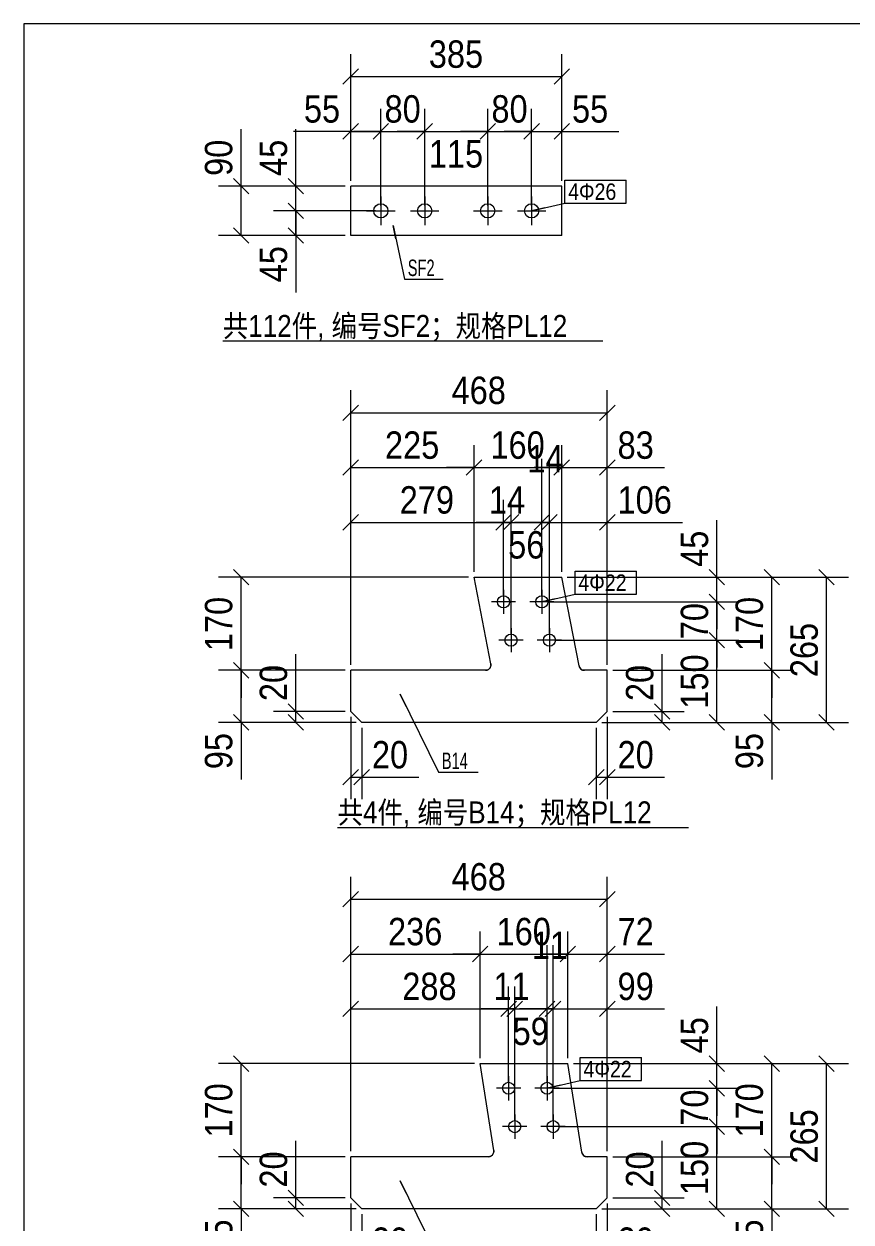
# Model space of a CAD drawing. Header units: inches. Extents: x 0 to 1938, y -2180 to 0.
# Drawn here: x 655 to 805.9, y -218.6 to 0 of the extents above; entities that cross this region are included whole.
import ezdxf

# ---------------------------------------------------------------- set-up
doc = ezdxf.new("R2010")
doc.units = ezdxf.units.IN
doc.header["$MEASUREMENT"] = 0
doc.linetypes.add('XKITLINE00', pattern=[0])
doc.linetypes.add('XKITLINE01', pattern=[4, 1, -1, 1, -1])
for name, color, linetype, lineweight in [('Bolt', 7, 'Continuous', 0), ('BoltMark', 3, 'Continuous', 0), ('DrawingSheet', 5, 'Continuous', 0), ('OtherObjectType', 1, 'Continuous', 0), ('Part', 2, 'Continuous', 0), ('PartMark', 3, 'Continuous', 0), ('Z-DIMENSIONS', 1, 'Continuous', 0)]:
    doc.layers.add(name, color=color, linetype=linetype, lineweight=lineweight)
doc.styles.add('Arial Narrow', font='ARIAL.TTF')
doc.styles.add('romsim', font='ARIAL.TTF')
doc.styles.add('宋体', font='ARIAL.TTF')

# ---------------------------------------------------------------- blocks, each defined once
blk = doc.blocks.new('*A824')
at = {"layer": 'Part', "color": 2, "linetype": 'XKITLINE00', "lineweight": 0}
for p, q in [((64.6, 386.4), (64.6, 395.4)), ((103.1, 395.4), (64.6, 395.4)), ((103.1, 386.4), (103.1, 395.4)), ((103.1, 386.4), (64.6, 386.4))]:
    blk.add_line(p, q, dxfattribs=at)
blk = doc.blocks.new('*A825')
at = {"layer": 'Bolt', "color": 2, "linetype": 'XKITLINE00', "lineweight": 0}
for p, q in [((89.6, 393.5), (89.6, 388.3)), ((97.6, 393.5), (97.6, 388.3)), ((87, 390.9), (92.2, 390.9)), ((95, 390.9), (100.2, 390.9))]:
    blk.add_line(p, q, dxfattribs=at)
for centre in [(89.6, 390.9), (97.6, 390.9)]:
    blk.add_circle(centre, 1.3, dxfattribs=at)
blk = doc.blocks.new('*A826')
at = {"layer": 'Bolt', "color": 2, "linetype": 'XKITLINE00', "lineweight": 0}
for p, q in [((70.1, 393.5), (70.1, 388.3)), ((78.1, 393.5), (78.1, 388.3)), ((67.5, 390.9), (72.7, 390.9)), ((75.5, 390.9), (80.7, 390.9))]:
    blk.add_line(p, q, dxfattribs=at)
for centre in [(70.1, 390.9), (78.1, 390.9)]:
    blk.add_circle(centre, 1.3, dxfattribs=at)
blk = doc.blocks.new('*A827')
at = {"layer": 'Part', "color": 2, "linetype": 'XKITLINE00', "lineweight": 0}
for p, q in [((90.18, 308.24), (87.09, 324.05)), ((87.09, 324.05), (103.09, 324.05)), ((106.25, 307.86), (103.09, 324.05)), ((64.6, 299.55), (64.6, 307.05)), ((89.2, 307.05), (64.6, 307.05)), ((89.49, 307.09), (89.2, 307.05)), ((90.18, 308.24), (90.19, 307.95)), ((106.34, 307.6), (106.25, 307.86)), ((107.23, 307.05), (106.96, 307.09)), ((111.4, 307.05), (107.23, 307.05)), ((111.4, 299.55), (111.4, 307.05)), ((66.6, 297.55), (64.6, 299.55)), ((111.4, 299.55), (109.4, 297.55)), ((109.4, 297.55), (66.6, 297.55))]:
    blk.add_line(p, q, dxfattribs=at)
at = {"layer": 'Part', "color": 6, "linetype": 'XKITLINE01', "lineweight": 0}
for p, q in [((89.2, 307.05), (89.49, 307.09)), ((90.19, 307.95), (90.18, 308.24)), ((106.25, 307.86), (106.34, 307.6)), ((106.96, 307.09), (107.23, 307.05))]:
    blk.add_line(p, q, dxfattribs=at)
at = {"layer": 'Part', "color": 2, "linetype": 'XKITLINE00', "lineweight": 0}
for centre, start, end in [((89.2, 308.05), 286.8406, 354.2032), ((107.23, 308.05), 206.8351, 254.2088)]:
    blk.add_arc(centre, 1, start, end, dxfattribs=at)
at = {"layer": 'Part', "color": 6, "linetype": 'XKITLINE01', "lineweight": 0}
for centre, start, end in [((89.2, 308.05), 286.8406, 354.2032), ((107.23, 308.05), 206.8351, 254.2088)]:
    blk.add_arc(centre, 1, start, end, dxfattribs=at)
blk = doc.blocks.new('*A828')
at = {"layer": 'Bolt', "color": 2, "linetype": 'XKITLINE00', "lineweight": 0}
for p, q in [((92.47, 321.75), (92.47, 317.35)), ((99.47, 321.75), (99.47, 317.35)), ((94.67, 319.55), (90.27, 319.55)), ((101.67, 319.55), (97.27, 319.55)), ((93.84, 314.75), (93.84, 310.35)), ((100.84, 314.75), (100.84, 310.35)), ((96.04, 312.55), (91.64, 312.55)), ((103.04, 312.55), (98.64, 312.55))]:
    blk.add_line(p, q, dxfattribs=at)
for centre in [(92.47, 319.55), (99.47, 319.55), (93.84, 312.55), (100.84, 312.55)]:
    blk.add_circle(centre, 1.1, dxfattribs=at)
blk = doc.blocks.new('*A829')
at = {"layer": 'Part', "color": 2, "linetype": 'XKITLINE00', "lineweight": 0}
for p, q in [((90.68, 219.44), (88.21, 235.28)), ((88.21, 235.28), (104.21, 235.28)), ((106.73, 219.13), (104.21, 235.28)), ((90.68, 219.44), (90.69, 219.15)), ((106.81, 218.86), (106.73, 219.13)), ((64.6, 210.78), (64.6, 218.28)), ((89.7, 218.28), (64.6, 218.28)), ((89.98, 218.33), (89.7, 218.28)), ((107.72, 218.28), (107.44, 218.32)), ((111.4, 218.28), (107.72, 218.28)), ((111.4, 210.78), (111.4, 218.28)), ((66.6, 208.78), (64.6, 210.78)), ((111.4, 210.78), (109.4, 208.78)), ((109.4, 208.78), (66.6, 208.78))]:
    blk.add_line(p, q, dxfattribs=at)
at = {"layer": 'Part', "color": 6, "linetype": 'XKITLINE01', "lineweight": 0}
for p, q in [((90.69, 219.15), (90.68, 219.44)), ((106.73, 219.13), (106.81, 218.86)), ((89.7, 218.28), (89.98, 218.33)), ((107.44, 218.32), (107.72, 218.28))]:
    blk.add_line(p, q, dxfattribs=at)
at = {"layer": 'Part', "color": 2, "linetype": 'XKITLINE00', "lineweight": 0}
for centre, start, end in [((89.7, 219.28), 286.4796, 352.398), ((107.72, 219.28), 205.1021, 253.7755)]:
    blk.add_arc(centre, 1, start, end, dxfattribs=at)
at = {"layer": 'Part', "color": 6, "linetype": 'XKITLINE01', "lineweight": 0}
for centre, start, end in [((89.7, 219.28), 286.4796, 352.398), ((107.72, 219.28), 205.1021, 253.7755)]:
    blk.add_arc(centre, 1, start, end, dxfattribs=at)
blk = doc.blocks.new('*A830')
at = {"layer": 'Bolt', "color": 2, "linetype": 'XKITLINE00', "lineweight": 0}
for p, q in [((93.41, 232.98), (93.41, 228.58)), ((100.41, 232.98), (100.41, 228.58)), ((95.61, 230.78), (91.21, 230.78)), ((102.61, 230.78), (98.21, 230.78)), ((94.51, 225.98), (94.51, 221.58)), ((101.51, 225.98), (101.51, 221.58)), ((96.71, 223.78), (92.31, 223.78)), ((103.71, 223.78), (99.31, 223.78))]:
    blk.add_line(p, q, dxfattribs=at)
for centre in [(93.41, 230.78), (100.41, 230.78), (94.51, 223.78), (101.51, 223.78)]:
    blk.add_circle(centre, 1.1, dxfattribs=at)
blk = doc.blocks.new('*A864')
at = {"layer": 'DrawingSheet', "color": 5, "linetype": 'XKITLINE00', "lineweight": 0}
for p, q in [((635, 425), (5, 425)), ((5, 425), (5, 5))]:
    blk.add_line(p, q, dxfattribs=at)
blk = doc.blocks.new('*A867')
at = {"layer": 'OtherObjectType', "color": 6, "linetype": 'XKITLINE00', "lineweight": 0}
blk.add_line((41.27, 367.15), (110.59, 367.15), dxfattribs=at)
at = {"layer": 'OtherObjectType', "color": 3, "style": '宋体', "width": 0.85}
blk.add_text('共112件, 编号SF2；规格PL12', height=4, dxfattribs=at).set_placement((41.27, 367.9))
blk = doc.blocks.new('*A868')
at = {"layer": 'Z-DIMENSIONS', "color": 4, "linetype": 'XKITLINE00', "lineweight": 0}
for p, q in [((97.6, 391.9), (97.6, 409.5)), ((103.1, 396.4), (103.1, 409.5)), ((99.01, 406.81), (96.19, 403.99)), ((104.51, 406.81), (101.69, 403.99)), ((97.6, 405.4), (92.6, 405.4)), ((97.6, 405.4), (103.1, 405.4)), ((103.1, 405.4), (113.52, 405.4)), ((103.1, 405.4), (113.52, 405.4))]:
    blk.add_line(p, q, dxfattribs=at)
at = {"layer": 'Z-DIMENSIONS', "color": 7}
for p in [(97.6, 405.4), (103.1, 405.4)]:
    blk.add_point(p, dxfattribs=at)
at = {"layer": 'Z-DIMENSIONS', "color": 7, "style": 'Arial Narrow', "width": 0.85}
blk.add_text('55', height=5, dxfattribs=at).set_placement((104.97, 407))
blk = doc.blocks.new('*A869')
at = {"layer": 'Z-DIMENSIONS', "color": 4, "linetype": 'XKITLINE00', "lineweight": 0}
for p, q in [((89.6, 391.9), (89.6, 409.5)), ((97.6, 391.9), (97.6, 409.5)), ((91.01, 406.81), (88.19, 403.99)), ((99.01, 406.81), (96.19, 403.99)), ((89.6, 405.4), (84.6, 405.4)), ((89.6, 405.4), (97.6, 405.4)), ((97.6, 405.4), (102.6, 405.4))]:
    blk.add_line(p, q, dxfattribs=at)
at = {"layer": 'Z-DIMENSIONS', "color": 7}
for p in [(89.6, 405.4), (97.6, 405.4)]:
    blk.add_point(p, dxfattribs=at)
at = {"layer": 'Z-DIMENSIONS', "color": 7, "style": 'Arial Narrow', "width": 0.85}
blk.add_text('80', height=5, dxfattribs=at).set_placement((90.27, 407))
blk = doc.blocks.new('*A870')
at = {"layer": 'Z-DIMENSIONS', "color": 4, "linetype": 'XKITLINE00', "lineweight": 0}
for p, q in [((78.1, 391.9), (78.1, 409.4)), ((89.6, 391.9), (89.6, 409.4)), ((79.51, 406.81), (76.69, 403.99)), ((91.01, 406.81), (88.19, 403.99)), ((78.1, 405.4), (73.1, 405.4)), ((78.1, 405.4), (89.6, 405.4)), ((89.6, 405.4), (94.6, 405.4))]:
    blk.add_line(p, q, dxfattribs=at)
at = {"layer": 'Z-DIMENSIONS', "color": 7}
for p in [(78.1, 405.4), (89.6, 405.4)]:
    blk.add_point(p, dxfattribs=at)
at = {"layer": 'Z-DIMENSIONS', "color": 7, "style": 'Arial Narrow', "width": 0.85}
blk.add_text('115', height=5, dxfattribs=at).set_placement((78.85, 398.8))
blk = doc.blocks.new('*A871')
at = {"layer": 'Z-DIMENSIONS', "color": 4, "linetype": 'XKITLINE00', "lineweight": 0}
for p, q in [((70.1, 391.9), (70.1, 409.5)), ((78.1, 391.9), (78.1, 409.5)), ((71.51, 406.81), (68.69, 403.99)), ((79.51, 406.81), (76.69, 403.99)), ((70.1, 405.4), (65.1, 405.4)), ((70.1, 405.4), (78.1, 405.4)), ((78.1, 405.4), (83.1, 405.4))]:
    blk.add_line(p, q, dxfattribs=at)
at = {"layer": 'Z-DIMENSIONS', "color": 7}
for p in [(70.1, 405.4), (78.1, 405.4)]:
    blk.add_point(p, dxfattribs=at)
at = {"layer": 'Z-DIMENSIONS', "color": 7, "style": 'Arial Narrow', "width": 0.85}
blk.add_text('80', height=5, dxfattribs=at).set_placement((70.77, 407))
blk = doc.blocks.new('*A872')
at = {"layer": 'Z-DIMENSIONS', "color": 4, "linetype": 'XKITLINE00', "lineweight": 0}
for p, q in [((64.6, 396.4), (64.6, 409.5)), ((70.1, 391.9), (70.1, 409.5)), ((66.01, 406.81), (63.19, 403.99)), ((71.51, 406.81), (68.69, 403.99)), ((64.6, 405.4), (54.18, 405.4)), ((64.6, 405.4), (54.18, 405.4)), ((64.6, 405.4), (70.1, 405.4)), ((70.1, 405.4), (75.1, 405.4))]:
    blk.add_line(p, q, dxfattribs=at)
at = {"layer": 'Z-DIMENSIONS', "color": 7}
for p in [(64.6, 405.4), (70.1, 405.4)]:
    blk.add_point(p, dxfattribs=at)
at = {"layer": 'Z-DIMENSIONS', "color": 7, "style": 'Arial Narrow', "width": 0.85}
blk.add_text('55', height=5, dxfattribs=at).set_placement((56.06, 407))
blk = doc.blocks.new('*A873')
at = {"layer": 'Z-DIMENSIONS', "color": 4, "linetype": 'XKITLINE00', "lineweight": 0}
for p, q in [((54.6, 395.4), (54.6, 405.82)), ((54.6, 395.4), (54.6, 405.82)), ((53.19, 396.81), (56.01, 393.99)), ((63.6, 395.4), (50.5, 395.4)), ((54.6, 390.9), (54.6, 395.4)), ((53.19, 392.31), (56.01, 389.49)), ((69.1, 390.9), (50.5, 390.9)), ((54.6, 390.9), (54.6, 385.9))]:
    blk.add_line(p, q, dxfattribs=at)
at = {"layer": 'Z-DIMENSIONS', "color": 7}
for p in [(54.6, 395.4), (54.6, 390.9)]:
    blk.add_point(p, dxfattribs=at)
at = {"layer": 'Z-DIMENSIONS', "color": 7, "style": 'Arial Narrow', "width": 0.85}
blk.add_text('45', height=5, rotation=90.0002, dxfattribs=at).set_placement((53, 397.27))
blk = doc.blocks.new('*A874')
at = {"layer": 'Z-DIMENSIONS', "color": 4, "linetype": 'XKITLINE00', "lineweight": 0}
for p, q in [((54.6, 390.9), (54.6, 395.9)), ((53.19, 392.31), (56.01, 389.49)), ((69.1, 390.9), (50.5, 390.9)), ((54.6, 386.4), (54.6, 390.9)), ((53.19, 387.81), (56.01, 384.99)), ((63.6, 386.4), (50.5, 386.4)), ((54.6, 386.4), (54.6, 375.98)), ((54.6, 386.4), (54.6, 375.98))]:
    blk.add_line(p, q, dxfattribs=at)
at = {"layer": 'Z-DIMENSIONS', "color": 7}
for p in [(54.6, 390.9), (54.6, 386.4)]:
    blk.add_point(p, dxfattribs=at)
at = {"layer": 'Z-DIMENSIONS', "color": 7, "style": 'Arial Narrow', "width": 0.85}
blk.add_text('45', height=5, rotation=90.0002, dxfattribs=at).set_placement((53, 377.86))
blk = doc.blocks.new('*A875')
at = {"layer": 'Z-DIMENSIONS', "color": 4, "linetype": 'XKITLINE00', "lineweight": 0}
for p, q in [((64.6, 396.4), (64.6, 419.5)), ((103.1, 396.4), (103.1, 419.5)), ((66.01, 416.81), (63.19, 413.99)), ((64.6, 415.4), (103.1, 415.4)), ((104.51, 416.81), (101.69, 413.99))]:
    blk.add_line(p, q, dxfattribs=at)
at = {"layer": 'Z-DIMENSIONS', "color": 7}
for p in [(64.6, 415.4), (103.1, 415.4)]:
    blk.add_point(p, dxfattribs=at)
at = {"layer": 'Z-DIMENSIONS', "color": 7, "style": 'Arial Narrow', "width": 0.85}
blk.add_text('385', height=5, dxfattribs=at).set_placement((78.85, 417))
blk = doc.blocks.new('*A876')
at = {"layer": 'Z-DIMENSIONS', "color": 4, "linetype": 'XKITLINE00', "lineweight": 0}
for p, q in [((44.6, 395.4), (44.6, 405.82)), ((44.6, 395.4), (44.6, 405.82)), ((43.19, 396.81), (46.01, 393.99)), ((63.6, 395.4), (40.5, 395.4)), ((44.6, 386.4), (44.6, 395.4)), ((43.19, 387.81), (46.01, 384.99)), ((63.6, 386.4), (40.5, 386.4))]:
    blk.add_line(p, q, dxfattribs=at)
at = {"layer": 'Z-DIMENSIONS', "color": 7}
for p in [(44.6, 395.4), (44.6, 386.4)]:
    blk.add_point(p, dxfattribs=at)
at = {"layer": 'Z-DIMENSIONS', "color": 7, "style": 'Arial Narrow', "width": 0.85}
blk.add_text('90', height=5, rotation=90.0002, dxfattribs=at).set_placement((43, 397.27))
blk = doc.blocks.new('*A877')
at = {"layer": 'PartMark', "color": 4, "linetype": 'XKITLINE00', "lineweight": 0}
for p, q in [((72.33, 388.23), (74.4, 378.4)), ((72.84, 385.78), (72.33, 388.23)), ((74.4, 378.4), (81.44, 378.4))]:
    blk.add_line(p, q, dxfattribs=at)
at = {"layer": 'PartMark', "color": 4, "style": 'romsim', "width": 0.6375}
blk.add_text('SF2', height=3, dxfattribs=at).set_placement((75, 379))
blk = doc.blocks.new('*A878')
at = {"layer": 'BoltMark', "color": 1, "linetype": 'XKITLINE00', "lineweight": 0}
for p, q in [((103.66, 396.5), (114.86, 396.5)), ((103.66, 392.3), (103.66, 396.5)), ((114.86, 392.3), (114.86, 396.5)), ((97.6, 390.9), (103.66, 392.3)), ((100.04, 391.46), (97.6, 390.9)), ((103.66, 392.3), (114.86, 392.3))]:
    blk.add_line(p, q, dxfattribs=at)
at = {"layer": 'BoltMark', "color": 4, "style": '宋体', "width": 0.85}
blk.add_text('4Φ26', height=3, dxfattribs=at).set_placement((104.26, 392.9))
blk = doc.blocks.new('*A879')
at = {"layer": 'OtherObjectType', "color": 6, "linetype": 'XKITLINE00', "lineweight": 0}
blk.add_line((62.21, 278.38), (126.19, 278.38), dxfattribs=at)
at = {"layer": 'OtherObjectType', "color": 3, "style": '宋体', "width": 0.85}
blk.add_text('共4件, 编号B14；规格PL12', height=4, dxfattribs=at).set_placement((62.21, 279.13))
blk = doc.blocks.new('*A880')
at = {"layer": 'Z-DIMENSIONS', "color": 4, "linetype": 'XKITLINE00', "lineweight": 0}
for p, q in [((64.6, 298.55), (64.6, 283.55)), ((66.6, 296.55), (66.6, 283.55)), ((66.01, 288.96), (63.19, 286.14)), ((68.01, 288.96), (65.19, 286.14)), ((64.6, 287.55), (66.6, 287.55)), ((66.6, 287.55), (77.02, 287.55)), ((66.6, 287.55), (77.02, 287.55))]:
    blk.add_line(p, q, dxfattribs=at)
at = {"layer": 'Z-DIMENSIONS', "color": 7}
for p in [(64.6, 287.55), (66.6, 287.55)]:
    blk.add_point(p, dxfattribs=at)
at = {"layer": 'Z-DIMENSIONS', "color": 7, "style": 'Arial Narrow', "width": 0.85}
blk.add_text('20', height=5, dxfattribs=at).set_placement((68.47, 289.15))
blk = doc.blocks.new('*A881')
at = {"layer": 'Z-DIMENSIONS', "color": 4, "linetype": 'XKITLINE00', "lineweight": 0}
for p, q in [((111.4, 298.55), (111.4, 283.55)), ((109.4, 296.55), (109.4, 283.55)), ((110.81, 288.96), (107.99, 286.14)), ((112.81, 288.96), (109.99, 286.14)), ((109.4, 287.55), (111.4, 287.55)), ((111.4, 287.55), (121.82, 287.55)), ((111.4, 287.55), (121.82, 287.55))]:
    blk.add_line(p, q, dxfattribs=at)
at = {"layer": 'Z-DIMENSIONS', "color": 7}
for p in [(109.4, 287.55), (111.4, 287.55)]:
    blk.add_point(p, dxfattribs=at)
at = {"layer": 'Z-DIMENSIONS', "color": 7, "style": 'Arial Narrow', "width": 0.85}
blk.add_text('20', height=5, dxfattribs=at).set_placement((113.28, 289.15))
blk = doc.blocks.new('*A882')
at = {"layer": 'Z-DIMENSIONS', "color": 4, "linetype": 'XKITLINE00', "lineweight": 0}
for p, q in [((54.6, 299.55), (54.6, 309.97)), ((54.6, 299.55), (54.6, 309.97)), ((63.6, 299.55), (50.5, 299.55)), ((53.19, 300.96), (56.01, 298.14)), ((54.6, 297.55), (54.6, 299.55)), ((65.6, 297.55), (50.5, 297.55)), ((53.19, 298.96), (56.01, 296.14))]:
    blk.add_line(p, q, dxfattribs=at)
at = {"layer": 'Z-DIMENSIONS', "color": 7}
for p in [(54.6, 299.55), (54.6, 297.55)]:
    blk.add_point(p, dxfattribs=at)
at = {"layer": 'Z-DIMENSIONS', "color": 7, "style": 'Arial Narrow', "width": 0.85}
blk.add_text('20', height=5, rotation=90.0002, dxfattribs=at).set_placement((53, 301.43))
blk = doc.blocks.new('*A883')
at = {"layer": 'Z-DIMENSIONS', "color": 4, "linetype": 'XKITLINE00', "lineweight": 0}
for p, q in [((121.4, 299.55), (121.4, 309.97)), ((121.4, 299.55), (121.4, 309.97)), ((112.4, 299.55), (125.4, 299.55)), ((119.99, 300.96), (122.81, 298.14)), ((121.4, 297.55), (121.4, 299.55)), ((110.4, 297.55), (125.4, 297.55)), ((119.99, 298.96), (122.81, 296.14))]:
    blk.add_line(p, q, dxfattribs=at)
at = {"layer": 'Z-DIMENSIONS', "color": 7}
for p in [(121.4, 299.55), (121.4, 297.55)]:
    blk.add_point(p, dxfattribs=at)
at = {"layer": 'Z-DIMENSIONS', "color": 7, "style": 'Arial Narrow', "width": 0.85}
blk.add_text('20', height=5, rotation=90.0002, dxfattribs=at).set_placement((119.8, 301.43))
blk = doc.blocks.new('*A884')
at = {"layer": 'Z-DIMENSIONS', "color": 4, "linetype": 'XKITLINE00', "lineweight": 0}
for p, q in [((100.84, 313.55), (100.84, 338.15)), ((111.4, 308.05), (111.4, 338.15)), ((102.25, 335.46), (99.42, 332.64)), ((112.81, 335.46), (109.99, 332.64)), ((100.84, 334.05), (95.84, 334.05)), ((100.84, 334.05), (111.4, 334.05)), ((111.4, 334.05), (125.15, 334.05)), ((111.4, 334.05), (125.15, 334.05))]:
    blk.add_line(p, q, dxfattribs=at)
at = {"layer": 'Z-DIMENSIONS', "color": 7}
for p in [(100.84, 334.05), (111.4, 334.05)]:
    blk.add_point(p, dxfattribs=at)
at = {"layer": 'Z-DIMENSIONS', "color": 7, "style": 'Arial Narrow', "width": 0.85}
blk.add_text('106', height=5, dxfattribs=at).set_placement((113.28, 335.65))
blk = doc.blocks.new('*A885')
at = {"layer": 'Z-DIMENSIONS', "color": 4, "linetype": 'XKITLINE00', "lineweight": 0}
for p, q in [((99.47, 320.55), (99.47, 345.65)), ((100.84, 313.55), (100.84, 345.65)), ((100.88, 335.46), (98.06, 332.64)), ((102.25, 335.46), (99.42, 332.64)), ((99.47, 334.05), (94.47, 334.05)), ((99.47, 334.05), (100.84, 334.05)), ((100.84, 334.05), (105.84, 334.05))]:
    blk.add_line(p, q, dxfattribs=at)
at = {"layer": 'Z-DIMENSIONS', "color": 7}
for p in [(99.47, 334.05), (100.84, 334.05)]:
    blk.add_point(p, dxfattribs=at)
at = {"layer": 'Z-DIMENSIONS', "color": 7, "style": 'Arial Narrow', "width": 0.85}
blk.add_text('14', height=5, dxfattribs=at).set_placement((96.82, 343.15))
blk = doc.blocks.new('*A886')
at = {"layer": 'Z-DIMENSIONS', "color": 4, "linetype": 'XKITLINE00', "lineweight": 0}
for p, q in [((93.84, 313.55), (93.84, 338.05)), ((99.47, 320.55), (99.47, 338.05)), ((95.25, 335.46), (92.42, 332.64)), ((100.88, 335.46), (98.06, 332.64)), ((93.84, 334.05), (88.84, 334.05)), ((93.84, 334.05), (99.47, 334.05)), ((99.47, 334.05), (104.47, 334.05))]:
    blk.add_line(p, q, dxfattribs=at)
at = {"layer": 'Z-DIMENSIONS', "color": 7}
for p in [(93.84, 334.05), (99.47, 334.05)]:
    blk.add_point(p, dxfattribs=at)
at = {"layer": 'Z-DIMENSIONS', "color": 7, "style": 'Arial Narrow', "width": 0.85}
blk.add_text('56', height=5, dxfattribs=at).set_placement((93.32, 327.45))
blk = doc.blocks.new('*A887')
at = {"layer": 'Z-DIMENSIONS', "color": 4, "linetype": 'XKITLINE00', "lineweight": 0}
for p, q in [((92.47, 320.55), (92.47, 338.15)), ((93.84, 313.55), (93.84, 338.15)), ((93.88, 335.46), (91.06, 332.64)), ((95.25, 335.46), (92.42, 332.64)), ((92.47, 334.05), (87.47, 334.05)), ((92.47, 334.05), (93.84, 334.05)), ((93.84, 334.05), (98.84, 334.05))]:
    blk.add_line(p, q, dxfattribs=at)
at = {"layer": 'Z-DIMENSIONS', "color": 7}
for p in [(92.47, 334.05), (93.84, 334.05)]:
    blk.add_point(p, dxfattribs=at)
at = {"layer": 'Z-DIMENSIONS', "color": 7, "style": 'Arial Narrow', "width": 0.85}
blk.add_text('14', height=5, dxfattribs=at).set_placement((89.82, 335.65))
blk = doc.blocks.new('*A888')
at = {"layer": 'Z-DIMENSIONS', "color": 4, "linetype": 'XKITLINE00', "lineweight": 0}
for p, q in [((64.6, 308.05), (64.6, 338.15)), ((92.47, 320.55), (92.47, 338.15)), ((66.01, 335.46), (63.19, 332.64)), ((93.88, 335.46), (91.06, 332.64)), ((64.6, 334.05), (92.47, 334.05)), ((92.47, 334.05), (97.47, 334.05))]:
    blk.add_line(p, q, dxfattribs=at)
at = {"layer": 'Z-DIMENSIONS', "color": 7}
for p in [(64.6, 334.05), (92.47, 334.05)]:
    blk.add_point(p, dxfattribs=at)
at = {"layer": 'Z-DIMENSIONS', "color": 7, "style": 'Arial Narrow', "width": 0.85}
blk.add_text('279', height=5, dxfattribs=at).set_placement((73.54, 335.65))
blk = doc.blocks.new('*A889')
at = {"layer": 'Z-DIMENSIONS', "color": 4, "linetype": 'XKITLINE00', "lineweight": 0}
for p, q in [((131.4, 324.05), (131.4, 334.47)), ((131.4, 324.05), (131.4, 334.47)), ((104.09, 324.05), (135.4, 324.05)), ((129.99, 325.46), (132.81, 322.64)), ((131.4, 319.55), (131.4, 324.05)), ((100.47, 319.55), (135.4, 319.55)), ((129.99, 320.96), (132.81, 318.14)), ((131.4, 319.55), (131.4, 314.55))]:
    blk.add_line(p, q, dxfattribs=at)
at = {"layer": 'Z-DIMENSIONS', "color": 7}
for p in [(131.4, 324.05), (131.4, 319.55)]:
    blk.add_point(p, dxfattribs=at)
at = {"layer": 'Z-DIMENSIONS', "color": 7, "style": 'Arial Narrow', "width": 0.85}
blk.add_text('45', height=5, rotation=90.0002, dxfattribs=at).set_placement((129.8, 325.93))
blk = doc.blocks.new('*A890')
at = {"layer": 'Z-DIMENSIONS', "color": 4, "linetype": 'XKITLINE00', "lineweight": 0}
for p, q in [((131.4, 319.55), (131.4, 324.55)), ((100.47, 319.55), (135.4, 319.55)), ((129.99, 320.96), (132.81, 318.14)), ((131.4, 312.55), (131.4, 319.55)), ((129.99, 313.96), (132.81, 311.14)), ((101.84, 312.55), (135.4, 312.55)), ((131.4, 312.55), (131.4, 307.55))]:
    blk.add_line(p, q, dxfattribs=at)
at = {"layer": 'Z-DIMENSIONS', "color": 7}
for p in [(131.4, 319.55), (131.4, 312.55)]:
    blk.add_point(p, dxfattribs=at)
at = {"layer": 'Z-DIMENSIONS', "color": 7, "style": 'Arial Narrow', "width": 0.85}
blk.add_text('70', height=5, rotation=90.0002, dxfattribs=at).set_placement((129.8, 312.72))
blk = doc.blocks.new('*A891')
at = {"layer": 'Z-DIMENSIONS', "color": 4, "linetype": 'XKITLINE00', "lineweight": 0}
for p, q in [((131.4, 312.55), (131.4, 317.55)), ((129.99, 313.96), (132.81, 311.14)), ((101.84, 312.55), (135.4, 312.55)), ((131.4, 297.55), (131.4, 312.55)), ((110.4, 297.55), (135.4, 297.55)), ((129.99, 298.96), (132.81, 296.14))]:
    blk.add_line(p, q, dxfattribs=at)
at = {"layer": 'Z-DIMENSIONS', "color": 7}
for p in [(131.4, 312.55), (131.4, 297.55)]:
    blk.add_point(p, dxfattribs=at)
at = {"layer": 'Z-DIMENSIONS', "color": 7, "style": 'Arial Narrow', "width": 0.85}
blk.add_text('150', height=5, rotation=90.0002, dxfattribs=at).set_placement((129.8, 300.05))
blk = doc.blocks.new('*A892')
at = {"layer": 'Z-DIMENSIONS', "color": 4, "linetype": 'XKITLINE00', "lineweight": 0}
for p, q in [((103.09, 325.05), (103.09, 348.15)), ((111.4, 308.05), (111.4, 348.15)), ((104.51, 345.46), (101.68, 342.64)), ((112.81, 345.46), (109.99, 342.64)), ((103.09, 344.05), (98.09, 344.05)), ((103.09, 344.05), (111.4, 344.05)), ((111.4, 344.05), (121.82, 344.05)), ((111.4, 344.05), (121.82, 344.05))]:
    blk.add_line(p, q, dxfattribs=at)
at = {"layer": 'Z-DIMENSIONS', "color": 7}
for p in [(103.09, 344.05), (111.4, 344.05)]:
    blk.add_point(p, dxfattribs=at)
at = {"layer": 'Z-DIMENSIONS', "color": 7, "style": 'Arial Narrow', "width": 0.85}
blk.add_text('83', height=5, dxfattribs=at).set_placement((113.28, 345.65))
blk = doc.blocks.new('*A893')
at = {"layer": 'Z-DIMENSIONS', "color": 4, "linetype": 'XKITLINE00', "lineweight": 0}
for p, q in [((87.09, 325.05), (87.09, 348.15)), ((103.09, 325.05), (103.09, 348.15)), ((88.51, 345.46), (85.68, 342.64)), ((104.51, 345.46), (101.68, 342.64)), ((87.09, 344.05), (82.09, 344.05)), ((87.09, 344.05), (103.09, 344.05)), ((103.09, 344.05), (108.09, 344.05))]:
    blk.add_line(p, q, dxfattribs=at)
at = {"layer": 'Z-DIMENSIONS', "color": 7}
for p in [(87.09, 344.05), (103.09, 344.05)]:
    blk.add_point(p, dxfattribs=at)
at = {"layer": 'Z-DIMENSIONS', "color": 7, "style": 'Arial Narrow', "width": 0.85}
blk.add_text('160', height=5, dxfattribs=at).set_placement((90.09, 345.65))
blk = doc.blocks.new('*A894')
at = {"layer": 'Z-DIMENSIONS', "color": 4, "linetype": 'XKITLINE00', "lineweight": 0}
for p, q in [((64.6, 308.05), (64.6, 348.15)), ((87.09, 325.05), (87.09, 348.15)), ((66.01, 345.46), (63.19, 342.64)), ((88.51, 345.46), (85.68, 342.64)), ((64.6, 344.05), (87.09, 344.05)), ((87.09, 344.05), (92.09, 344.05))]:
    blk.add_line(p, q, dxfattribs=at)
at = {"layer": 'Z-DIMENSIONS', "color": 7}
for p in [(64.6, 344.05), (87.09, 344.05)]:
    blk.add_point(p, dxfattribs=at)
at = {"layer": 'Z-DIMENSIONS', "color": 7, "style": 'Arial Narrow', "width": 0.85}
blk.add_text('225', height=5, dxfattribs=at).set_placement((70.85, 345.65))
blk = doc.blocks.new('*A895')
at = {"layer": 'Z-DIMENSIONS', "color": 4, "linetype": 'XKITLINE00', "lineweight": 0}
for p, q in [((86.09, 324.05), (40.5, 324.05)), ((43.19, 325.46), (46.01, 322.64)), ((44.6, 307.05), (44.6, 324.05)), ((43.19, 308.46), (46.01, 305.64)), ((63.6, 307.05), (40.5, 307.05)), ((44.6, 307.05), (44.6, 302.05))]:
    blk.add_line(p, q, dxfattribs=at)
at = {"layer": 'Z-DIMENSIONS', "color": 7}
for p in [(44.6, 324.05), (44.6, 307.05)]:
    blk.add_point(p, dxfattribs=at)
at = {"layer": 'Z-DIMENSIONS', "color": 7, "style": 'Arial Narrow', "width": 0.85}
blk.add_text('170', height=5, rotation=90.0002, dxfattribs=at).set_placement((43, 310.55))
blk = doc.blocks.new('*A896')
at = {"layer": 'Z-DIMENSIONS', "color": 4, "linetype": 'XKITLINE00', "lineweight": 0}
for p, q in [((44.6, 307.05), (44.6, 312.05)), ((43.19, 308.46), (46.01, 305.64)), ((63.6, 307.05), (40.5, 307.05)), ((44.6, 297.55), (44.6, 307.05)), ((65.6, 297.55), (40.5, 297.55)), ((43.19, 298.96), (46.01, 296.14)), ((44.6, 297.55), (44.6, 287.13)), ((44.6, 297.55), (44.6, 287.13))]:
    blk.add_line(p, q, dxfattribs=at)
at = {"layer": 'Z-DIMENSIONS', "color": 7}
for p in [(44.6, 307.05), (44.6, 297.55)]:
    blk.add_point(p, dxfattribs=at)
at = {"layer": 'Z-DIMENSIONS', "color": 7, "style": 'Arial Narrow', "width": 0.85}
blk.add_text('95', height=5, rotation=90.0002, dxfattribs=at).set_placement((43, 289.01))
blk = doc.blocks.new('*A897')
at = {"layer": 'Z-DIMENSIONS', "color": 4, "linetype": 'XKITLINE00', "lineweight": 0}
for p, q in [((104.09, 324.05), (145.4, 324.05)), ((139.99, 325.46), (142.81, 322.64)), ((141.4, 307.05), (141.4, 324.05)), ((139.99, 308.46), (142.81, 305.64)), ((112.4, 307.05), (145.4, 307.05)), ((141.4, 307.05), (141.4, 302.05))]:
    blk.add_line(p, q, dxfattribs=at)
at = {"layer": 'Z-DIMENSIONS', "color": 7}
for p in [(141.4, 324.05), (141.4, 307.05)]:
    blk.add_point(p, dxfattribs=at)
at = {"layer": 'Z-DIMENSIONS', "color": 7, "style": 'Arial Narrow', "width": 0.85}
blk.add_text('170', height=5, rotation=90.0002, dxfattribs=at).set_placement((139.8, 310.55))
blk = doc.blocks.new('*A898')
at = {"layer": 'Z-DIMENSIONS', "color": 4, "linetype": 'XKITLINE00', "lineweight": 0}
for p, q in [((141.4, 307.05), (141.4, 312.05)), ((139.99, 308.46), (142.81, 305.64)), ((112.4, 307.05), (145.4, 307.05)), ((141.4, 297.55), (141.4, 307.05)), ((110.4, 297.55), (145.4, 297.55)), ((139.99, 298.96), (142.81, 296.14)), ((141.4, 297.55), (141.4, 287.13)), ((141.4, 297.55), (141.4, 287.13))]:
    blk.add_line(p, q, dxfattribs=at)
at = {"layer": 'Z-DIMENSIONS', "color": 7}
for p in [(141.4, 307.05), (141.4, 297.55)]:
    blk.add_point(p, dxfattribs=at)
at = {"layer": 'Z-DIMENSIONS', "color": 7, "style": 'Arial Narrow', "width": 0.85}
blk.add_text('95', height=5, rotation=90.0002, dxfattribs=at).set_placement((139.8, 289.01))
blk = doc.blocks.new('*A899')
at = {"layer": 'Z-DIMENSIONS', "color": 4, "linetype": 'XKITLINE00', "lineweight": 0}
for p, q in [((64.6, 308.05), (64.6, 358.15)), ((111.4, 308.05), (111.4, 358.15)), ((66.01, 355.46), (63.19, 352.64)), ((112.81, 355.46), (109.99, 352.64)), ((64.6, 354.05), (111.4, 354.05))]:
    blk.add_line(p, q, dxfattribs=at)
at = {"layer": 'Z-DIMENSIONS', "color": 7}
for p in [(64.6, 354.05), (111.4, 354.05)]:
    blk.add_point(p, dxfattribs=at)
at = {"layer": 'Z-DIMENSIONS', "color": 7, "style": 'Arial Narrow', "width": 0.85}
blk.add_text('468', height=5, dxfattribs=at).set_placement((83, 355.65))
blk = doc.blocks.new('*A900')
at = {"layer": 'Z-DIMENSIONS', "color": 4, "linetype": 'XKITLINE00', "lineweight": 0}
for p, q in [((104.09, 324.05), (155.4, 324.05)), ((149.99, 325.46), (152.81, 322.64)), ((151.4, 297.55), (151.4, 324.05)), ((110.4, 297.55), (155.4, 297.55)), ((149.99, 298.96), (152.81, 296.14))]:
    blk.add_line(p, q, dxfattribs=at)
at = {"layer": 'Z-DIMENSIONS', "color": 7}
for p in [(151.4, 324.05), (151.4, 297.55)]:
    blk.add_point(p, dxfattribs=at)
at = {"layer": 'Z-DIMENSIONS', "color": 7, "style": 'Arial Narrow', "width": 0.85}
blk.add_text('265', height=5, rotation=90.0002, dxfattribs=at).set_placement((149.8, 305.8))
blk = doc.blocks.new('*A901')
at = {"layer": 'PartMark', "color": 4, "linetype": 'XKITLINE00', "lineweight": 0}
for p, q in [((73.62, 302.67), (80.62, 288.44)), ((74.72, 300.42), (73.62, 302.67)), ((80.62, 288.44), (87.85, 288.44))]:
    blk.add_line(p, q, dxfattribs=at)
at = {"layer": 'PartMark', "color": 1, "style": 'romsim', "width": 0.6375}
blk.add_text('B14', height=3, dxfattribs=at).set_placement((81.22, 289.04))
blk = doc.blocks.new('*A902')
at = {"layer": 'BoltMark', "color": 1, "linetype": 'XKITLINE00', "lineweight": 0}
for p, q in [((105.53, 325.15), (116.73, 325.15)), ((105.53, 320.95), (105.53, 325.15)), ((116.73, 320.95), (116.73, 325.15)), ((99.47, 319.55), (105.53, 320.95)), ((101.91, 320.11), (99.47, 319.55)), ((105.53, 320.95), (116.73, 320.95))]:
    blk.add_line(p, q, dxfattribs=at)
at = {"layer": 'BoltMark', "color": 4, "style": '宋体', "width": 0.85}
blk.add_text('4Φ22', height=3, dxfattribs=at).set_placement((106.13, 321.55))
blk = doc.blocks.new('*A904')
at = {"layer": 'Z-DIMENSIONS', "color": 4, "linetype": 'XKITLINE00', "lineweight": 0}
for p, q in [((109.4, 207.78), (109.4, 194.78)), ((111.4, 209.78), (111.4, 194.78)), ((110.81, 200.2), (107.99, 197.37)), ((112.81, 200.2), (109.99, 197.37)), ((109.4, 198.78), (111.4, 198.78)), ((111.4, 198.78), (121.82, 198.78)), ((111.4, 198.78), (121.82, 198.78))]:
    blk.add_line(p, q, dxfattribs=at)
at = {"layer": 'Z-DIMENSIONS', "color": 7}
for p in [(109.4, 198.78), (111.4, 198.78)]:
    blk.add_point(p, dxfattribs=at)
at = {"layer": 'Z-DIMENSIONS', "color": 7, "style": 'Arial Narrow', "width": 0.85}
blk.add_text('20', height=5, dxfattribs=at).set_placement((113.28, 200.38))
blk = doc.blocks.new('*A905')
at = {"layer": 'Z-DIMENSIONS', "color": 4, "linetype": 'XKITLINE00', "lineweight": 0}
for p, q in [((64.6, 209.78), (64.6, 194.78)), ((66.6, 207.78), (66.6, 194.78)), ((66.01, 200.2), (63.19, 197.37)), ((68.01, 200.2), (65.19, 197.37)), ((64.6, 198.78), (66.6, 198.78)), ((66.6, 198.78), (77.02, 198.78)), ((66.6, 198.78), (77.02, 198.78))]:
    blk.add_line(p, q, dxfattribs=at)
at = {"layer": 'Z-DIMENSIONS', "color": 7}
for p in [(64.6, 198.78), (66.6, 198.78)]:
    blk.add_point(p, dxfattribs=at)
at = {"layer": 'Z-DIMENSIONS', "color": 7, "style": 'Arial Narrow', "width": 0.85}
blk.add_text('20', height=5, dxfattribs=at).set_placement((68.47, 200.38))
blk = doc.blocks.new('*A906')
at = {"layer": 'Z-DIMENSIONS', "color": 4, "linetype": 'XKITLINE00', "lineweight": 0}
for p, q in [((54.6, 210.78), (54.6, 221.2)), ((54.6, 210.78), (54.6, 221.2)), ((53.19, 212.2), (56.01, 209.37)), ((63.6, 210.78), (50.5, 210.78)), ((53.19, 210.2), (56.01, 207.37)), ((54.6, 208.78), (54.6, 210.78)), ((65.6, 208.78), (50.5, 208.78))]:
    blk.add_line(p, q, dxfattribs=at)
at = {"layer": 'Z-DIMENSIONS', "color": 7}
for p in [(54.6, 210.78), (54.6, 208.78)]:
    blk.add_point(p, dxfattribs=at)
at = {"layer": 'Z-DIMENSIONS', "color": 7, "style": 'Arial Narrow', "width": 0.85}
blk.add_text('20', height=5, rotation=90.0002, dxfattribs=at).set_placement((53, 212.66))
blk = doc.blocks.new('*A907')
at = {"layer": 'Z-DIMENSIONS', "color": 4, "linetype": 'XKITLINE00', "lineweight": 0}
for p, q in [((121.4, 210.78), (121.4, 221.2)), ((121.4, 210.78), (121.4, 221.2)), ((119.99, 212.2), (122.81, 209.37)), ((112.4, 210.78), (125.4, 210.78)), ((119.99, 210.2), (122.81, 207.37)), ((121.4, 208.78), (121.4, 210.78)), ((110.4, 208.78), (125.4, 208.78))]:
    blk.add_line(p, q, dxfattribs=at)
at = {"layer": 'Z-DIMENSIONS', "color": 7}
for p in [(121.4, 210.78), (121.4, 208.78)]:
    blk.add_point(p, dxfattribs=at)
at = {"layer": 'Z-DIMENSIONS', "color": 7, "style": 'Arial Narrow', "width": 0.85}
blk.add_text('20', height=5, rotation=90.0002, dxfattribs=at).set_placement((119.8, 212.66))
blk = doc.blocks.new('*A908')
at = {"layer": 'Z-DIMENSIONS', "color": 4, "linetype": 'XKITLINE00', "lineweight": 0}
for p, q in [((101.51, 224.78), (101.51, 249.38)), ((111.4, 219.28), (111.4, 249.38)), ((101.51, 245.28), (96.51, 245.28)), ((102.92, 246.7), (100.09, 243.87)), ((101.51, 245.28), (111.4, 245.28)), ((112.81, 246.7), (109.99, 243.87)), ((111.4, 245.28), (121.82, 245.28)), ((111.4, 245.28), (121.82, 245.28))]:
    blk.add_line(p, q, dxfattribs=at)
at = {"layer": 'Z-DIMENSIONS', "color": 7}
for p in [(101.51, 245.28), (111.4, 245.28)]:
    blk.add_point(p, dxfattribs=at)
at = {"layer": 'Z-DIMENSIONS', "color": 7, "style": 'Arial Narrow', "width": 0.85}
blk.add_text('99', height=5, dxfattribs=at).set_placement((113.28, 246.88))
blk = doc.blocks.new('*A909')
at = {"layer": 'Z-DIMENSIONS', "color": 4, "linetype": 'XKITLINE00', "lineweight": 0}
for p, q in [((100.41, 231.78), (100.41, 256.88)), ((101.51, 224.78), (101.51, 256.88)), ((100.41, 245.28), (95.41, 245.28)), ((101.83, 246.7), (99, 243.87)), ((102.92, 246.7), (100.09, 243.87)), ((100.41, 245.28), (101.51, 245.28)), ((101.51, 245.28), (106.51, 245.28))]:
    blk.add_line(p, q, dxfattribs=at)
at = {"layer": 'Z-DIMENSIONS', "color": 7}
for p in [(100.41, 245.28), (101.51, 245.28)]:
    blk.add_point(p, dxfattribs=at)
at = {"layer": 'Z-DIMENSIONS', "color": 7, "style": 'Arial Narrow', "width": 0.85}
blk.add_text('11', height=5, dxfattribs=at).set_placement((97.63, 254.38))
blk = doc.blocks.new('*A910')
at = {"layer": 'Z-DIMENSIONS', "color": 4, "linetype": 'XKITLINE00', "lineweight": 0}
for p, q in [((94.51, 224.78), (94.51, 249.28)), ((100.41, 231.78), (100.41, 249.28)), ((94.51, 245.28), (89.51, 245.28)), ((95.92, 246.7), (93.09, 243.87)), ((94.51, 245.28), (100.41, 245.28)), ((101.83, 246.7), (99, 243.87)), ((100.41, 245.28), (105.41, 245.28))]:
    blk.add_line(p, q, dxfattribs=at)
at = {"layer": 'Z-DIMENSIONS', "color": 7}
for p in [(94.51, 245.28), (100.41, 245.28)]:
    blk.add_point(p, dxfattribs=at)
at = {"layer": 'Z-DIMENSIONS', "color": 7, "style": 'Arial Narrow', "width": 0.85}
blk.add_text('59', height=5, dxfattribs=at).set_placement((94.13, 238.68))
blk = doc.blocks.new('*A911')
at = {"layer": 'Z-DIMENSIONS', "color": 4, "linetype": 'XKITLINE00', "lineweight": 0}
for p, q in [((93.41, 231.78), (93.41, 249.38)), ((94.51, 224.78), (94.51, 249.38)), ((93.41, 245.28), (88.41, 245.28)), ((94.83, 246.7), (92, 243.87)), ((95.92, 246.7), (93.09, 243.87)), ((93.41, 245.28), (94.51, 245.28)), ((94.51, 245.28), (99.51, 245.28))]:
    blk.add_line(p, q, dxfattribs=at)
at = {"layer": 'Z-DIMENSIONS', "color": 7}
for p in [(93.41, 245.28), (94.51, 245.28)]:
    blk.add_point(p, dxfattribs=at)
at = {"layer": 'Z-DIMENSIONS', "color": 7, "style": 'Arial Narrow', "width": 0.85}
blk.add_text('11', height=5, dxfattribs=at).set_placement((90.63, 246.88))
blk = doc.blocks.new('*A912')
at = {"layer": 'Z-DIMENSIONS', "color": 4, "linetype": 'XKITLINE00', "lineweight": 0}
for p, q in [((64.6, 219.28), (64.6, 249.38)), ((93.41, 231.78), (93.41, 249.38)), ((66.01, 246.7), (63.19, 243.87)), ((64.6, 245.28), (93.41, 245.28)), ((94.83, 246.7), (92, 243.87)), ((93.41, 245.28), (98.41, 245.28))]:
    blk.add_line(p, q, dxfattribs=at)
at = {"layer": 'Z-DIMENSIONS', "color": 7}
for p in [(64.6, 245.28), (93.41, 245.28)]:
    blk.add_point(p, dxfattribs=at)
at = {"layer": 'Z-DIMENSIONS', "color": 7, "style": 'Arial Narrow', "width": 0.85}
blk.add_text('288', height=5, dxfattribs=at).set_placement((74.01, 246.88))
blk = doc.blocks.new('*A913')
at = {"layer": 'Z-DIMENSIONS', "color": 4, "linetype": 'XKITLINE00', "lineweight": 0}
for p, q in [((131.4, 235.28), (131.4, 245.7)), ((131.4, 235.28), (131.4, 245.7)), ((129.99, 236.7), (132.81, 233.87)), ((105.21, 235.28), (135.4, 235.28)), ((131.4, 230.78), (131.4, 235.28)), ((129.99, 232.2), (132.81, 229.37)), ((101.41, 230.78), (135.4, 230.78)), ((131.4, 230.78), (131.4, 225.78))]:
    blk.add_line(p, q, dxfattribs=at)
at = {"layer": 'Z-DIMENSIONS', "color": 7}
for p in [(131.4, 235.28), (131.4, 230.78)]:
    blk.add_point(p, dxfattribs=at)
at = {"layer": 'Z-DIMENSIONS', "color": 7, "style": 'Arial Narrow', "width": 0.85}
blk.add_text('45', height=5, rotation=90.0002, dxfattribs=at).set_placement((129.8, 237.16))
blk = doc.blocks.new('*A914')
at = {"layer": 'Z-DIMENSIONS', "color": 4, "linetype": 'XKITLINE00', "lineweight": 0}
for p, q in [((131.4, 230.78), (131.4, 235.78)), ((129.99, 232.2), (132.81, 229.37)), ((101.41, 230.78), (135.4, 230.78)), ((131.4, 223.78), (131.4, 230.78)), ((129.99, 225.2), (132.81, 222.37)), ((102.51, 223.78), (135.4, 223.78)), ((131.4, 223.78), (131.4, 218.78))]:
    blk.add_line(p, q, dxfattribs=at)
at = {"layer": 'Z-DIMENSIONS', "color": 7}
for p in [(131.4, 230.78), (131.4, 223.78)]:
    blk.add_point(p, dxfattribs=at)
at = {"layer": 'Z-DIMENSIONS', "color": 7, "style": 'Arial Narrow', "width": 0.85}
blk.add_text('70', height=5, rotation=90.0002, dxfattribs=at).set_placement((129.8, 223.95))
blk = doc.blocks.new('*A915')
at = {"layer": 'Z-DIMENSIONS', "color": 4, "linetype": 'XKITLINE00', "lineweight": 0}
for p, q in [((131.4, 223.78), (131.4, 228.78)), ((129.99, 225.2), (132.81, 222.37)), ((102.51, 223.78), (135.4, 223.78)), ((131.4, 208.78), (131.4, 223.78)), ((129.99, 210.2), (132.81, 207.37)), ((110.4, 208.78), (135.4, 208.78))]:
    blk.add_line(p, q, dxfattribs=at)
at = {"layer": 'Z-DIMENSIONS', "color": 7}
for p in [(131.4, 223.78), (131.4, 208.78)]:
    blk.add_point(p, dxfattribs=at)
at = {"layer": 'Z-DIMENSIONS', "color": 7, "style": 'Arial Narrow', "width": 0.85}
blk.add_text('150', height=5, rotation=90.0002, dxfattribs=at).set_placement((129.8, 211.29))
blk = doc.blocks.new('*A916')
at = {"layer": 'Z-DIMENSIONS', "color": 4, "linetype": 'XKITLINE00', "lineweight": 0}
for p, q in [((104.21, 236.28), (104.21, 259.38)), ((111.4, 219.28), (111.4, 259.38)), ((105.62, 256.7), (102.8, 253.87)), ((112.81, 256.7), (109.99, 253.87)), ((104.21, 255.28), (99.21, 255.28)), ((104.21, 255.28), (111.4, 255.28)), ((111.4, 255.28), (121.82, 255.28)), ((111.4, 255.28), (121.82, 255.28))]:
    blk.add_line(p, q, dxfattribs=at)
at = {"layer": 'Z-DIMENSIONS', "color": 7}
for p in [(104.21, 255.28), (111.4, 255.28)]:
    blk.add_point(p, dxfattribs=at)
at = {"layer": 'Z-DIMENSIONS', "color": 7, "style": 'Arial Narrow', "width": 0.85}
blk.add_text('72', height=5, dxfattribs=at).set_placement((113.28, 256.88))
blk = doc.blocks.new('*A917')
at = {"layer": 'Z-DIMENSIONS', "color": 4, "linetype": 'XKITLINE00', "lineweight": 0}
for p, q in [((88.21, 236.28), (88.21, 259.38)), ((104.21, 236.28), (104.21, 259.38)), ((89.62, 256.7), (86.8, 253.87)), ((105.62, 256.7), (102.8, 253.87)), ((88.21, 255.28), (83.21, 255.28)), ((88.21, 255.28), (104.21, 255.28)), ((104.21, 255.28), (109.21, 255.28))]:
    blk.add_line(p, q, dxfattribs=at)
at = {"layer": 'Z-DIMENSIONS', "color": 7}
for p in [(88.21, 255.28), (104.21, 255.28)]:
    blk.add_point(p, dxfattribs=at)
at = {"layer": 'Z-DIMENSIONS', "color": 7, "style": 'Arial Narrow', "width": 0.85}
blk.add_text('160', height=5, dxfattribs=at).set_placement((91.21, 256.88))
blk = doc.blocks.new('*A918')
at = {"layer": 'Z-DIMENSIONS', "color": 4, "linetype": 'XKITLINE00', "lineweight": 0}
for p, q in [((64.6, 219.28), (64.6, 259.38)), ((88.21, 236.28), (88.21, 259.38)), ((66.01, 256.7), (63.19, 253.87)), ((89.62, 256.7), (86.8, 253.87)), ((64.6, 255.28), (88.21, 255.28)), ((88.21, 255.28), (93.21, 255.28))]:
    blk.add_line(p, q, dxfattribs=at)
at = {"layer": 'Z-DIMENSIONS', "color": 7}
for p in [(64.6, 255.28), (88.21, 255.28)]:
    blk.add_point(p, dxfattribs=at)
at = {"layer": 'Z-DIMENSIONS', "color": 7, "style": 'Arial Narrow', "width": 0.85}
blk.add_text('236', height=5, dxfattribs=at).set_placement((71.41, 256.88))
blk = doc.blocks.new('*A919')
at = {"layer": 'Z-DIMENSIONS', "color": 4, "linetype": 'XKITLINE00', "lineweight": 0}
for p, q in [((43.19, 236.7), (46.01, 233.87)), ((87.21, 235.28), (40.5, 235.28)), ((44.6, 218.28), (44.6, 235.28)), ((43.19, 219.7), (46.01, 216.87)), ((63.6, 218.28), (40.5, 218.28)), ((44.6, 218.28), (44.6, 213.28))]:
    blk.add_line(p, q, dxfattribs=at)
at = {"layer": 'Z-DIMENSIONS', "color": 7}
for p in [(44.6, 235.28), (44.6, 218.28)]:
    blk.add_point(p, dxfattribs=at)
at = {"layer": 'Z-DIMENSIONS', "color": 7, "style": 'Arial Narrow', "width": 0.85}
blk.add_text('170', height=5, rotation=90.0002, dxfattribs=at).set_placement((43, 221.79))
blk = doc.blocks.new('*A920')
at = {"layer": 'Z-DIMENSIONS', "color": 4, "linetype": 'XKITLINE00', "lineweight": 0}
for p, q in [((44.6, 218.28), (44.6, 223.28)), ((43.19, 219.7), (46.01, 216.87)), ((63.6, 218.28), (40.5, 218.28)), ((44.6, 208.78), (44.6, 218.28)), ((43.19, 210.2), (46.01, 207.37)), ((65.6, 208.78), (40.5, 208.78)), ((44.6, 208.78), (44.6, 198.37)), ((44.6, 208.78), (44.6, 198.37))]:
    blk.add_line(p, q, dxfattribs=at)
at = {"layer": 'Z-DIMENSIONS', "color": 7}
for p in [(44.6, 218.28), (44.6, 208.78)]:
    blk.add_point(p, dxfattribs=at)
at = {"layer": 'Z-DIMENSIONS', "color": 7, "style": 'Arial Narrow', "width": 0.85}
blk.add_text('95', height=5, rotation=90.0002, dxfattribs=at).set_placement((43, 200.24))
blk = doc.blocks.new('*A921')
at = {"layer": 'Z-DIMENSIONS', "color": 4, "linetype": 'XKITLINE00', "lineweight": 0}
for p, q in [((139.99, 236.7), (142.81, 233.87)), ((105.21, 235.28), (145.4, 235.28)), ((141.4, 218.28), (141.4, 235.28)), ((139.99, 219.7), (142.81, 216.87)), ((112.4, 218.28), (145.4, 218.28)), ((141.4, 218.28), (141.4, 213.28))]:
    blk.add_line(p, q, dxfattribs=at)
at = {"layer": 'Z-DIMENSIONS', "color": 7}
for p in [(141.4, 235.28), (141.4, 218.28)]:
    blk.add_point(p, dxfattribs=at)
at = {"layer": 'Z-DIMENSIONS', "color": 7, "style": 'Arial Narrow', "width": 0.85}
blk.add_text('170', height=5, rotation=90.0002, dxfattribs=at).set_placement((139.8, 221.79))
blk = doc.blocks.new('*A922')
at = {"layer": 'Z-DIMENSIONS', "color": 4, "linetype": 'XKITLINE00', "lineweight": 0}
for p, q in [((141.4, 218.28), (141.4, 223.28)), ((139.99, 219.7), (142.81, 216.87)), ((112.4, 218.28), (145.4, 218.28)), ((141.4, 208.78), (141.4, 218.28)), ((139.99, 210.2), (142.81, 207.37)), ((110.4, 208.78), (145.4, 208.78)), ((141.4, 208.78), (141.4, 198.37)), ((141.4, 208.78), (141.4, 198.37))]:
    blk.add_line(p, q, dxfattribs=at)
at = {"layer": 'Z-DIMENSIONS', "color": 7}
for p in [(141.4, 218.28), (141.4, 208.78)]:
    blk.add_point(p, dxfattribs=at)
at = {"layer": 'Z-DIMENSIONS', "color": 7, "style": 'Arial Narrow', "width": 0.85}
blk.add_text('95', height=5, rotation=90.0002, dxfattribs=at).set_placement((139.8, 200.24))
blk = doc.blocks.new('*A923')
at = {"layer": 'Z-DIMENSIONS', "color": 4, "linetype": 'XKITLINE00', "lineweight": 0}
for p, q in [((64.6, 219.28), (64.6, 269.38)), ((111.4, 219.28), (111.4, 269.38)), ((66.01, 266.7), (63.19, 263.87)), ((64.6, 265.28), (111.4, 265.28)), ((112.81, 266.7), (109.99, 263.87))]:
    blk.add_line(p, q, dxfattribs=at)
at = {"layer": 'Z-DIMENSIONS', "color": 7}
for p in [(64.6, 265.28), (111.4, 265.28)]:
    blk.add_point(p, dxfattribs=at)
at = {"layer": 'Z-DIMENSIONS', "color": 7, "style": 'Arial Narrow', "width": 0.85}
blk.add_text('468', height=5, dxfattribs=at).set_placement((83, 266.88))
blk = doc.blocks.new('*A924')
at = {"layer": 'Z-DIMENSIONS', "color": 4, "linetype": 'XKITLINE00', "lineweight": 0}
for p, q in [((149.99, 236.7), (152.81, 233.87)), ((105.21, 235.28), (155.4, 235.28)), ((151.4, 208.78), (151.4, 235.28)), ((149.99, 210.2), (152.81, 207.37)), ((110.4, 208.78), (155.4, 208.78))]:
    blk.add_line(p, q, dxfattribs=at)
at = {"layer": 'Z-DIMENSIONS', "color": 7}
for p in [(151.4, 235.28), (151.4, 208.78)]:
    blk.add_point(p, dxfattribs=at)
at = {"layer": 'Z-DIMENSIONS', "color": 7, "style": 'Arial Narrow', "width": 0.85}
blk.add_text('265', height=5, rotation=90.0002, dxfattribs=at).set_placement((149.8, 217.04))
blk = doc.blocks.new('*A925')
at = {"layer": 'PartMark', "color": 4, "linetype": 'XKITLINE00', "lineweight": 0}
for p, q in [((73.62, 213.9), (80.62, 199.68)), ((74.72, 211.66), (73.62, 213.9)), ((80.62, 199.68), (87.85, 199.68))]:
    blk.add_line(p, q, dxfattribs=at)
at = {"layer": 'PartMark', "color": 1, "style": 'romsim', "width": 0.6375}
blk.add_text('B15', height=3, dxfattribs=at).set_placement((81.22, 200.28))
blk = doc.blocks.new('*A926')
at = {"layer": 'BoltMark', "color": 1, "linetype": 'XKITLINE00', "lineweight": 0}
for p, q in [((106.47, 236.38), (117.67, 236.38)), ((106.47, 232.18), (106.47, 236.38)), ((117.67, 232.18), (117.67, 236.38)), ((100.41, 230.78), (106.47, 232.18)), ((106.47, 232.18), (117.67, 232.18)), ((102.85, 231.35), (100.41, 230.78))]:
    blk.add_line(p, q, dxfattribs=at)
at = {"layer": 'BoltMark', "color": 4, "style": '宋体', "width": 0.85}
blk.add_text('4Φ22', height=3, dxfattribs=at).set_placement((107.07, 232.78))
blk = doc.blocks.new('P详图~006 (PL12mm零件图1)')
at = {"lineweight": 0}
for name in ['*A864', '*A875', '*A872', '*A871', '*A869', '*A868', '*A870', '*A876', '*A873', '*A874', '*A824', '*A826', '*A825', '*A867', '*A899', '*A894', '*A893', '*A892', '*A885', '*A888', '*A887', '*A884', '*A886', '*A889', '*A895', '*A827', '*A890', '*A897', '*A900', '*A828', '*A891', '*A896', '*A898', '*A882', '*A883', '*A880', '*A881', '*A879', '*A923', '*A918', '*A917', '*A916', '*A909', '*A912', '*A911', '*A908', '*A910', '*A913', '*A919', '*A921', '*A924', '*A829', '*A914', '*A830', '*A915', '*A920', '*A922', '*A906', '*A907', '*A905', '*A904']:
    blk.add_blockref(name, (0, 0), dxfattribs=at)
at = {"layer": 'BoltMark', "lineweight": 0}
for name in ['*A878', '*A902', '*A926']:
    blk.add_blockref(name, (0, 0), dxfattribs=at)
at = {"layer": 'PartMark', "lineweight": 0}
for name in ['*A877', '*A901', '*A925']:
    blk.add_blockref(name, (0, 0), dxfattribs=at)

msp = doc.modelspace()

# ---------------------------------------------------------------- block references
msp.add_blockref('P详图~006 (PL12mm零件图1)', (650, -425))

doc.saveas('drawing.dxf')
